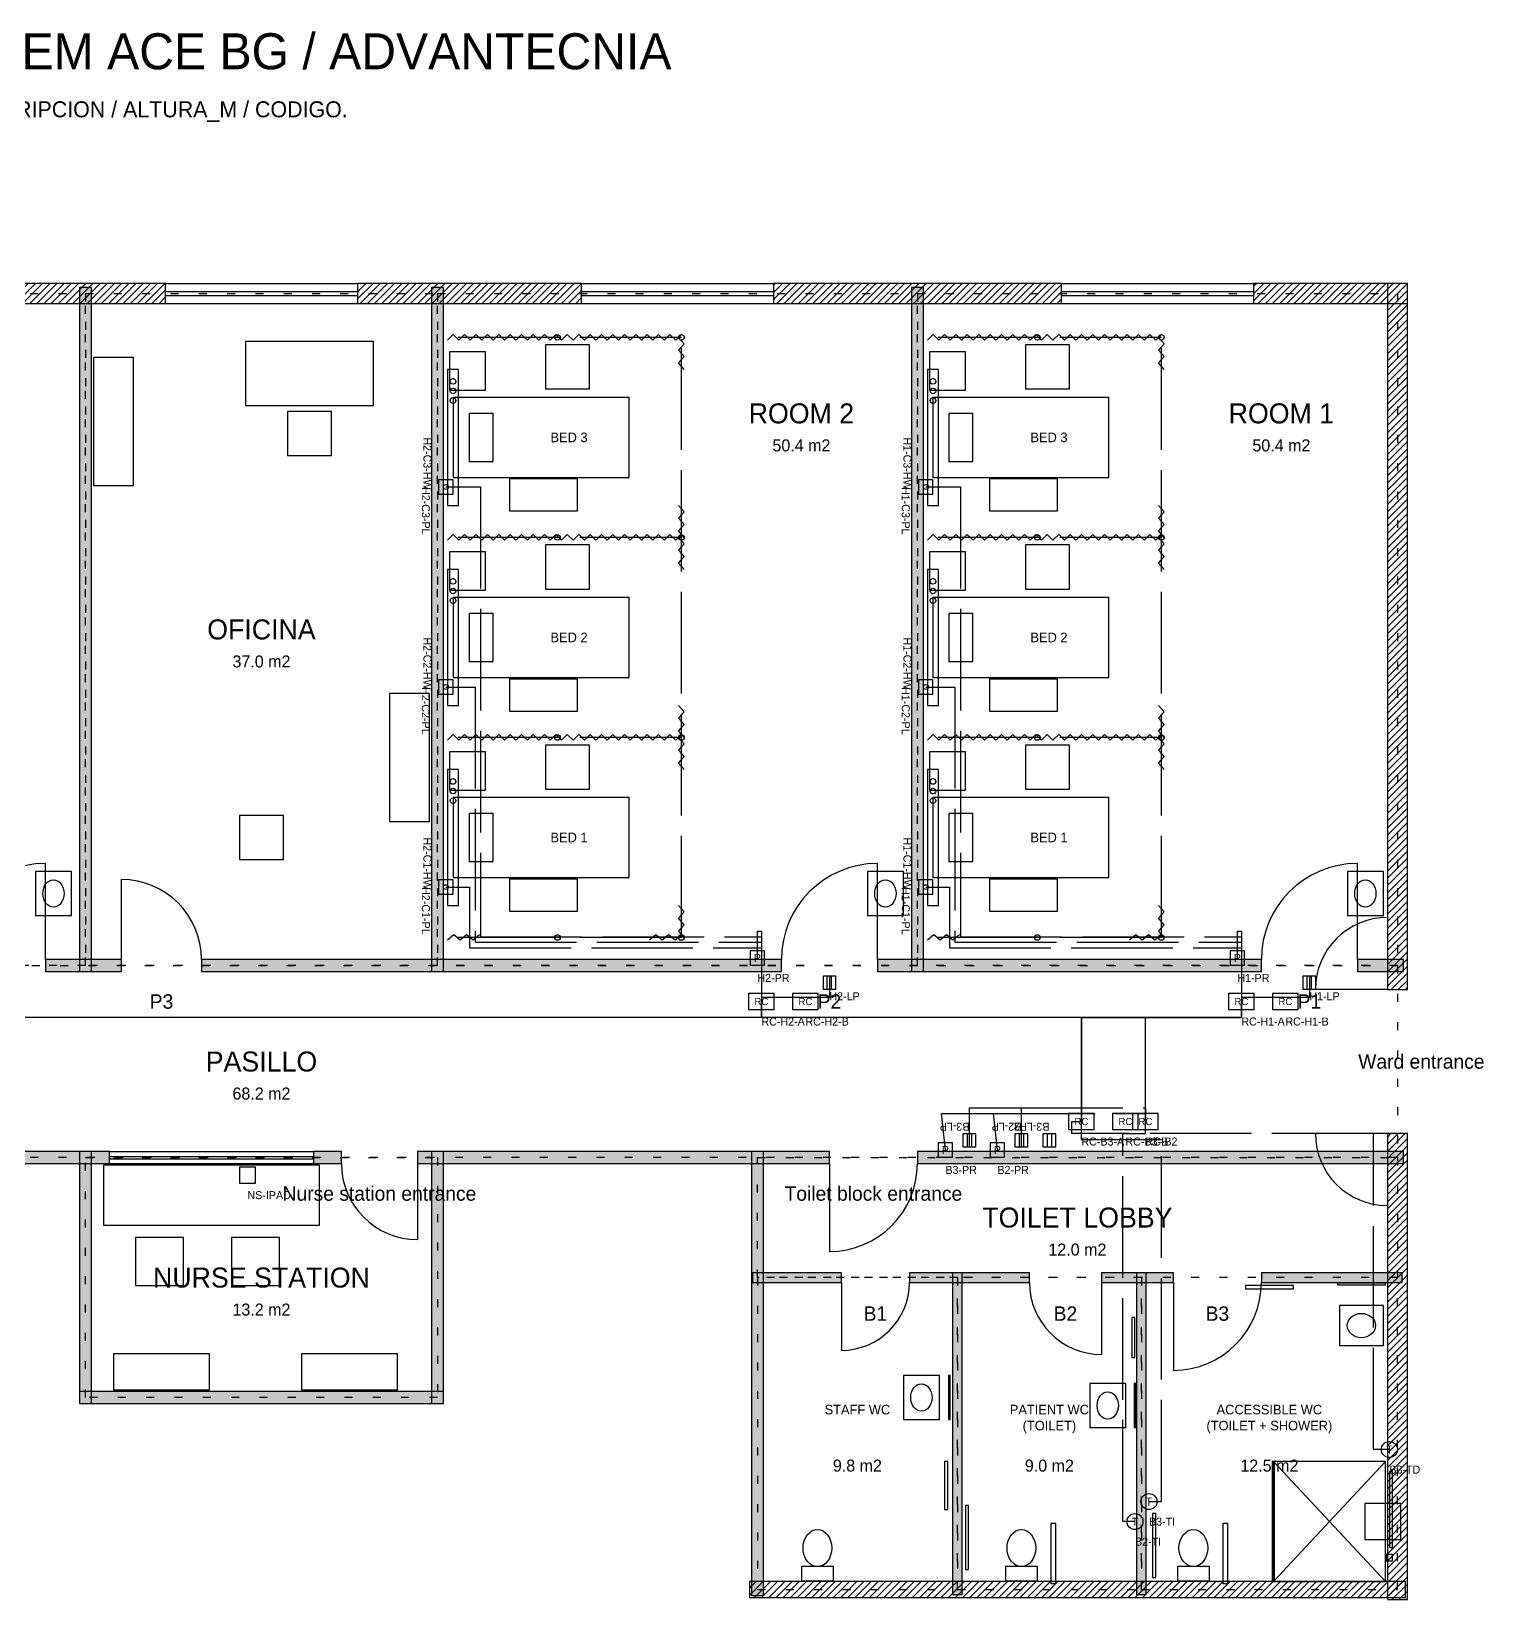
# Model space of a CAD drawing. Header units: metres. Extents: x -0.2 to 29.5, y -5.5 to 14.1.
# Drawn here: x 11.32 to 29.48, y -5.53 to 14.07 of the extents above; entities that cross this region are included whole.
import ezdxf
from ezdxf.enums import TextEntityAlignment as Align

# ---------------------------------------------------------------- set-up
doc = ezdxf.new("R2010")
doc.units = ezdxf.units.M
doc.linetypes.add('DASHED', pattern=[1.524, 1.27, -0.254])
doc.linetypes.add('DOT2', pattern=[0.254, 0, -0.254])
for name, color, linetype, true_color in [('A-CORTINAS', 6, 'Continuous', 0xb9a3d9), ('C-BUS-KNX-2x2x0.8', 3, 'Continuous', 0x1a9e4b), ('C-UTP-CAT6-TERMINALES', 3, 'DASHED', 0x1a9e4b), ('E-ADVANTECNIA-LLAMADA', 30, 'Continuous', 0xe46f12), ('E-ADVANTECNIA-PRESENCIA', 3, 'Continuous', 0x2e9f4f), ('E-ADVANTECNIA-ROOM-CONTROLLER', 250, 'Continuous', 0x3d4450)]:
    doc.layers.add(name, color=color, linetype=linetype, true_color=true_color)
for name, color, linetype in [('A-LOCALES', 7, 'Continuous'), ('A-MOBILIARIO', 9, 'Continuous'), ('A-MUROS', 8, 'Continuous'), ('A-MUROS-EXT', 250, 'Continuous'), ('A-PUERTAS', 7, 'Continuous'), ('A-SANITARIOS', 9, 'Continuous'), ('A-VENTANAS', 5, 'Continuous'), ('E-ADVANTECNIA-LUZ-PASILLO', 1, 'Continuous'), ('E-CABECERO-TECNICO', 8, 'Continuous'), ('E-RED-EQUIPOS', 7, 'Continuous'), ('T-TEXTOS', 7, 'Continuous')]:
    doc.layers.add(name, color=color, linetype=linetype)

# ---------------------------------------------------------------- blocks, each defined once
blk = doc.blocks.new('CABECERO_TECNICO')
blk.add_lwpolyline([(-0.85, 0), (0.85, 0), (0.85, 0.14), (-0.85, 0.14)], close=True)
for centre in [(-0.7, 0.07), (-0.58, 0.07), (-0.46, 0.07)]:
    blk.add_circle(centre, 0.035)
at = {"layer": 'T-TEXTOS', "flags": 1}
for tag, p in [('DESCRIPCION', (0, -0.45)), ('ALTURA_M', (0, -0.55)), ('CODIGO', (0, -0.65))]:
    blk.add_attdef(tag, p, '', height=0.06, dxfattribs=at)
at = {"layer": 'T-TEXTOS'}
blk.add_attdef('ID', (0, -0.3), '', height=0.1, dxfattribs=at)
blk = doc.blocks.new('ADV_LLAMADA_CAMA')
blk.add_lwpolyline([(-0.09, -0.09), (0.09, -0.09), (0.09, 0.09), (-0.09, 0.09)], close=True)
blk.add_circle((0, 0), 0.03)
at = {"layer": 'T-TEXTOS', "flags": 1}
for tag, p in [('DESCRIPCION', (0, -0.45)), ('ALTURA_M', (0, -0.55)), ('CODIGO', (0, -0.65))]:
    blk.add_attdef(tag, p, '', height=0.06, dxfattribs=at)
at = {"layer": 'T-TEXTOS'}
blk.add_attdef('ID', (0, -0.3), '', height=0.1, dxfattribs=at)
blk = doc.blocks.new('ADV_PRESENCIA')
blk.add_lwpolyline([(-0.09, -0.09), (0.09, -0.09), (0.09, 0.09), (-0.09, 0.09)], close=True)
blk.add_text('P', height=0.1).set_placement((0, 0), align=Align.MIDDLE_CENTER)
at = {"layer": 'T-TEXTOS', "flags": 1}
for tag, p in [('DESCRIPCION', (0, -0.45)), ('ALTURA_M', (0, -0.55)), ('CODIGO', (0, -0.65))]:
    blk.add_attdef(tag, p, '', height=0.06, dxfattribs=at)
at = {"layer": 'T-TEXTOS'}
blk.add_attdef('ID', (0, -0.3), '', height=0.1, dxfattribs=at)
blk = doc.blocks.new('ADV_LUZ_PASILLO')
for p, q in [((-0.027, -0.16), (-0.027, 0)), ((0.027, -0.16), (0.027, 0))]:
    blk.add_line(p, q)
blk.add_lwpolyline([(-0.08, -0.16), (0.08, -0.16), (0.08, 0), (-0.08, 0)], close=True)
at = {"layer": 'T-TEXTOS', "flags": 1}
for tag, p in [('DESCRIPCION', (0, -0.45)), ('ALTURA_M', (0, -0.55)), ('CODIGO', (0, -0.65))]:
    blk.add_attdef(tag, p, '', height=0.06, dxfattribs=at)
at = {"layer": 'T-TEXTOS'}
blk.add_attdef('ID', (0, -0.3), '', height=0.1, dxfattribs=at)
blk = doc.blocks.new('ADV_ROOM_CONTROLLER')
blk.add_lwpolyline([(-0.16, -0.1), (0.16, -0.1), (0.16, 0.1), (-0.16, 0.1)], close=True)
blk.add_text('RC', height=0.09).set_placement((0, 0), align=Align.MIDDLE_CENTER)
at = {"layer": 'T-TEXTOS', "flags": 1}
for tag, p in [('DESCRIPCION', (0, -0.45)), ('ALTURA_M', (0, -0.55)), ('CODIGO', (0, -0.65))]:
    blk.add_attdef(tag, p, '', height=0.06, dxfattribs=at)
at = {"layer": 'T-TEXTOS'}
blk.add_attdef('ID', (0, -0.3), '', height=0.1, dxfattribs=at)
blk = doc.blocks.new('ADV_TIRADOR')
blk.add_circle((0, 0), 0.1)
blk.add_text('T', height=0.1).set_placement((0, 0), align=Align.MIDDLE_CENTER)
at = {"layer": 'T-TEXTOS', "flags": 1}
for tag, p in [('DESCRIPCION', (0, -0.45)), ('ALTURA_M', (0, -0.55)), ('CODIGO', (0, -0.65))]:
    blk.add_attdef(tag, p, '', height=0.06, dxfattribs=at)
at = {"layer": 'T-TEXTOS'}
blk.add_attdef('ID', (0, -0.3), '', height=0.1, dxfattribs=at)
blk = doc.blocks.new('TELEFONO_IP')
blk.add_lwpolyline([(-0.1, -0.1), (0.1, -0.1), (0.1, 0.1), (-0.1, 0.1)], close=True)
at = {"layer": 'T-TEXTOS', "flags": 1}
for tag, p in [('DESCRIPCION', (0, -0.45)), ('ALTURA_M', (0, -0.55)), ('CODIGO', (0, -0.65))]:
    blk.add_attdef(tag, p, '', height=0.06, dxfattribs=at)
at = {"layer": 'T-TEXTOS'}
blk.add_attdef('ID', (0, -0.3), '', height=0.1, dxfattribs=at)

msp = doc.modelspace()

# ---------------------------------------------------------------- hatches: boundary and pattern name
at = {"layer": 'A-MUROS'}
for points in [[(11.925, 2.325), (12.075, 2.325), (12.075, 10.875), (11.925, 10.875)], [(16.325, 2.325), (16.475, 2.325), (16.475, 10.875), (16.325, 10.875)], [(22.325, 2.325), (22.475, 2.325), (22.475, 10.875), (22.325, 10.875)], [(11.5, 2.325), (12.45, 2.325), (12.45, 2.475), (11.5, 2.475)], [(13.45, 2.325), (20.7, 2.325), (20.7, 2.475), (13.45, 2.475)], [(21.9, 2.325), (26.7, 2.325), (26.7, 2.475), (21.9, 2.475)], [(27.9, 2.325), (28.475, 2.325), (28.475, 2.475), (27.9, 2.475)], [(-0.075, -0.075), (12.3, -0.075), (12.3, 0.075), (-0.075, 0.075)], [(11.925, -3.075), (12.075, -3.075), (12.075, 0.075), (11.925, 0.075)], [(14.85, -0.075), (15.2, -0.075), (15.2, 0.075), (14.85, 0.075)], [(16.15, -0.075), (21.3, -0.075), (21.3, 0.075), (16.15, 0.075)], [(16.325, -3.075), (16.475, -3.075), (16.475, 0.075), (16.325, 0.075)], [(20.325, -5.475), (20.475, -5.475), (20.475, 0.075), (20.325, 0.075)], [(22.4, -0.075), (28.475, -0.075), (28.475, 0.075), (22.4, 0.075)], [(20.34, -1.56), (21.45, -1.56), (21.45, -1.44), (20.34, -1.44)], [(22.3, -1.56), (23.8, -1.56), (23.8, -1.44), (22.3, -1.44)], [(22.84, -5.46), (22.96, -5.46), (22.96, -1.44), (22.84, -1.44)], [(24.7, -1.56), (25.6, -1.56), (25.6, -1.44), (24.7, -1.44)], [(25.14, -5.46), (25.26, -5.46), (25.26, -1.44), (25.14, -1.44)], [(26.7, -1.56), (28.46, -1.56), (28.46, -1.44), (26.7, -1.44)], [(11.925, -3.075), (16.475, -3.075), (16.475, -2.925), (11.925, -2.925)]]:
    msp.add_hatch(color=8, dxfattribs=at).paths.add_polyline_path(points)
at = {"layer": 'A-MUROS-EXT'}
h = msp.add_hatch(dxfattribs=at)
h.set_pattern_fill('ANSI31', scale=0.02)
h.paths.add_polyline_path([(10.2, 10.675), (13, 10.675), (13, 10.925), (10.2, 10.925)])
h = msp.add_hatch(dxfattribs=at)
h.set_pattern_fill('ANSI31', scale=0.02)
h.paths.add_polyline_path([(15.4, 10.675), (18.2, 10.675), (18.2, 10.925), (15.4, 10.925)])
h = msp.add_hatch(dxfattribs=at)
h.set_pattern_fill('ANSI31', scale=0.02)
h.paths.add_polyline_path([(20.6, 10.675), (24.2, 10.675), (24.2, 10.925), (20.6, 10.925)])
h = msp.add_hatch(dxfattribs=at)
h.set_pattern_fill('ANSI31', scale=0.02)
h.paths.add_polyline_path([(26.6, 10.675), (28.525, 10.675), (28.525, 10.925), (26.6, 10.925)])
h = msp.add_hatch(dxfattribs=at)
h.set_pattern_fill('ANSI31', scale=0.02)
h.paths.add_polyline_path([(28.275, 2.1), (28.525, 2.1), (28.525, 10.925), (28.275, 10.925)])
h = msp.add_hatch(dxfattribs=at)
h.set_pattern_fill('ANSI31', scale=0.02)
h.paths.add_polyline_path([(28.275, -5.525), (28.525, -5.525), (28.525, 0.3), (28.275, 0.3)])
h = msp.add_hatch(dxfattribs=at)
h.set_pattern_fill('ANSI31', scale=0.02)
h.paths.add_polyline_path([(20.3, -5.5), (28.5, -5.5), (28.5, -5.3), (20.3, -5.3)])

# ---------------------------------------------------------------- linework, layer by layer
at = {"layer": 'A-CORTINAS', "linetype": 'DASHED'}
for p, q in [((19.45, 10.25), (16.525, 10.25)), ((19.45, 2.75), (19.45, 10.25)), ((25.45, 10.25), (22.525, 10.25)), ((25.45, 2.75), (25.45, 10.25)), ((19.45, 7.75), (16.525, 7.75)), ((25.45, 7.75), (22.525, 7.75)), ((19.45, 5.25), (16.525, 5.25)), ((25.45, 5.25), (22.525, 5.25)), ((19.45, 2.75), (16.525, 2.75)), ((25.45, 2.75), (22.525, 2.75))]:
    msp.add_line(p, q, dxfattribs=at)
at = {"layer": 'A-CORTINAS'}
for points in [[(19.45, 10.285), (19.379, 10.215), (19.307, 10.285), (19.236, 10.215), (19.165, 10.285), (19.093, 10.215), (19.022, 10.285), (18.951, 10.215), (18.879, 10.285), (18.808, 10.215), (18.737, 10.285), (18.665, 10.215), (18.594, 10.285), (18.523, 10.215), (18.451, 10.285), (18.38, 10.215), (18.309, 10.285), (18.237, 10.215), (18.166, 10.285), (18.095, 10.215), (18.023, 10.285), (17.952, 10.215), (17.88, 10.285), (17.809, 10.215), (17.738, 10.285), (17.666, 10.215), (17.595, 10.285), (17.524, 10.215), (17.452, 10.285), (17.381, 10.215), (17.31, 10.285), (17.238, 10.215), (17.167, 10.285), (17.096, 10.215), (17.024, 10.285), (16.953, 10.215), (16.882, 10.285), (16.81, 10.215), (16.739, 10.285), (16.668, 10.215), (16.596, 10.285), (16.525, 10.215)], [(19.485, 9.85), (19.415, 9.93), (19.485, 10.01), (19.415, 10.09), (19.485, 10.17), (19.415, 10.25)], [(25.45, 10.285), (25.379, 10.215), (25.307, 10.285), (25.236, 10.215), (25.165, 10.285), (25.093, 10.215), (25.022, 10.285), (24.951, 10.215), (24.879, 10.285), (24.808, 10.215), (24.737, 10.285), (24.665, 10.215), (24.594, 10.285), (24.523, 10.215), (24.451, 10.285), (24.38, 10.215), (24.309, 10.285), (24.237, 10.215), (24.166, 10.285), (24.095, 10.215), (24.023, 10.285), (23.952, 10.215), (23.88, 10.285), (23.809, 10.215), (23.738, 10.285), (23.666, 10.215), (23.595, 10.285), (23.524, 10.215), (23.452, 10.285), (23.381, 10.215), (23.31, 10.285), (23.238, 10.215), (23.167, 10.285), (23.096, 10.215), (23.024, 10.285), (22.953, 10.215), (22.882, 10.285), (22.81, 10.215), (22.739, 10.285), (22.668, 10.215), (22.596, 10.285), (22.525, 10.215)], [(25.485, 9.85), (25.415, 9.93), (25.485, 10.01), (25.415, 10.09), (25.485, 10.17), (25.415, 10.25)], [(19.485, 7.75), (19.415, 7.83), (19.485, 7.91), (19.415, 7.99), (19.485, 8.07), (19.415, 8.15)], [(25.485, 7.75), (25.415, 7.83), (25.485, 7.91), (25.415, 7.99), (25.485, 8.07), (25.415, 8.15)], [(19.45, 7.785), (19.379, 7.715), (19.307, 7.785), (19.236, 7.715), (19.165, 7.785), (19.093, 7.715), (19.022, 7.785), (18.951, 7.715), (18.879, 7.785), (18.808, 7.715), (18.737, 7.785), (18.665, 7.715), (18.594, 7.785), (18.523, 7.715), (18.451, 7.785), (18.38, 7.715), (18.309, 7.785), (18.237, 7.715), (18.166, 7.785), (18.095, 7.715), (18.023, 7.785), (17.952, 7.715), (17.88, 7.785), (17.809, 7.715), (17.738, 7.785), (17.666, 7.715), (17.595, 7.785), (17.524, 7.715), (17.452, 7.785), (17.381, 7.715), (17.31, 7.785), (17.238, 7.715), (17.167, 7.785), (17.096, 7.715), (17.024, 7.785), (16.953, 7.715), (16.882, 7.785), (16.81, 7.715), (16.739, 7.785), (16.668, 7.715), (16.596, 7.785), (16.525, 7.715)], [(19.485, 7.35), (19.415, 7.43), (19.485, 7.51), (19.415, 7.59), (19.485, 7.67), (19.415, 7.75)], [(25.45, 7.785), (25.379, 7.715), (25.307, 7.785), (25.236, 7.715), (25.165, 7.785), (25.093, 7.715), (25.022, 7.785), (24.951, 7.715), (24.879, 7.785), (24.808, 7.715), (24.737, 7.785), (24.665, 7.715), (24.594, 7.785), (24.523, 7.715), (24.451, 7.785), (24.38, 7.715), (24.309, 7.785), (24.237, 7.715), (24.166, 7.785), (24.095, 7.715), (24.023, 7.785), (23.952, 7.715), (23.88, 7.785), (23.809, 7.715), (23.738, 7.785), (23.666, 7.715), (23.595, 7.785), (23.524, 7.715), (23.452, 7.785), (23.381, 7.715), (23.31, 7.785), (23.238, 7.715), (23.167, 7.785), (23.096, 7.715), (23.024, 7.785), (22.953, 7.715), (22.882, 7.785), (22.81, 7.715), (22.739, 7.785), (22.668, 7.715), (22.596, 7.785), (22.525, 7.715)], [(25.485, 7.35), (25.415, 7.43), (25.485, 7.51), (25.415, 7.59), (25.485, 7.67), (25.415, 7.75)], [(19.485, 5.25), (19.415, 5.33), (19.485, 5.41), (19.415, 5.49), (19.485, 5.57), (19.415, 5.65)], [(25.485, 5.25), (25.415, 5.33), (25.485, 5.41), (25.415, 5.49), (25.485, 5.57), (25.415, 5.65)], [(19.45, 5.285), (19.379, 5.215), (19.307, 5.285), (19.236, 5.215), (19.165, 5.285), (19.093, 5.215), (19.022, 5.285), (18.951, 5.215), (18.879, 5.285), (18.808, 5.215), (18.737, 5.285), (18.665, 5.215), (18.594, 5.285), (18.523, 5.215), (18.451, 5.285), (18.38, 5.215), (18.309, 5.285), (18.237, 5.215), (18.166, 5.285), (18.095, 5.215), (18.023, 5.285), (17.952, 5.215), (17.88, 5.285), (17.809, 5.215), (17.738, 5.285), (17.666, 5.215), (17.595, 5.285), (17.524, 5.215), (17.452, 5.285), (17.381, 5.215), (17.31, 5.285), (17.238, 5.215), (17.167, 5.285), (17.096, 5.215), (17.024, 5.285), (16.953, 5.215), (16.882, 5.285), (16.81, 5.215), (16.739, 5.285), (16.668, 5.215), (16.596, 5.285), (16.525, 5.215)], [(19.485, 4.85), (19.415, 4.93), (19.485, 5.01), (19.415, 5.09), (19.485, 5.17), (19.415, 5.25)], [(25.45, 5.285), (25.379, 5.215), (25.307, 5.285), (25.236, 5.215), (25.165, 5.285), (25.093, 5.215), (25.022, 5.285), (24.951, 5.215), (24.879, 5.285), (24.808, 5.215), (24.737, 5.285), (24.665, 5.215), (24.594, 5.285), (24.523, 5.215), (24.451, 5.285), (24.38, 5.215), (24.309, 5.285), (24.237, 5.215), (24.166, 5.285), (24.095, 5.215), (24.023, 5.285), (23.952, 5.215), (23.88, 5.285), (23.809, 5.215), (23.738, 5.285), (23.666, 5.215), (23.595, 5.285), (23.524, 5.215), (23.452, 5.285), (23.381, 5.215), (23.31, 5.285), (23.238, 5.215), (23.167, 5.285), (23.096, 5.215), (23.024, 5.285), (22.953, 5.215), (22.882, 5.285), (22.81, 5.215), (22.739, 5.285), (22.668, 5.215), (22.596, 5.285), (22.525, 5.215)], [(25.485, 4.85), (25.415, 4.93), (25.485, 5.01), (25.415, 5.09), (25.485, 5.17), (25.415, 5.25)], [(19.485, 2.75), (19.415, 2.83), (19.485, 2.91), (19.415, 2.99), (19.485, 3.07), (19.415, 3.15)], [(25.485, 2.75), (25.415, 2.83), (25.485, 2.91), (25.415, 2.99), (25.485, 3.07), (25.415, 3.15)], [(16.925, 2.785), (16.845, 2.715), (16.765, 2.785), (16.685, 2.715), (16.605, 2.785), (16.525, 2.715)], [(19.45, 2.785), (19.37, 2.715), (19.29, 2.785), (19.21, 2.715), (19.13, 2.785), (19.05, 2.715)], [(22.925, 2.785), (22.845, 2.715), (22.765, 2.785), (22.685, 2.715), (22.605, 2.785), (22.525, 2.715)], [(25.45, 2.785), (25.37, 2.715), (25.29, 2.785), (25.21, 2.715), (25.13, 2.785), (25.05, 2.715)]]:
    msp.add_lwpolyline(points, dxfattribs=at)
for centre in [(17.9, 10.25), (19.45, 10.25), (23.9, 10.25), (25.45, 10.25), (17.9, 7.75), (19.45, 7.75), (23.9, 7.75), (25.45, 7.75), (17.9, 5.25), (19.45, 5.25), (23.9, 5.25), (25.45, 5.25), (17.9, 2.75), (19.45, 2.75), (23.9, 2.75), (25.45, 2.75)]:
    msp.add_circle(centre, 0.035, dxfattribs=at)
at = {"layer": 'A-LOCALES', "linetype": 'DOT2'}
for points in [[(12, 2.4), (6, 2.4), (6, 10.8), (12, 10.8)], [(16.4, 2.4), (12, 2.4), (12, 10.8), (16.4, 10.8)], [(22.4, 2.4), (16.4, 2.4), (16.4, 10.8), (22.4, 10.8)], [(28.4, 2.4), (22.4, 2.4), (22.4, 10.8), (28.4, 10.8)], [(28.4, 0), (0, 0), (0, 2.4), (28.4, 2.4)], [(16.4, -3), (12, -3), (12, 0), (16.4, 0)], [(28.4, -1.5), (20.4, -1.5), (20.4, 0), (28.4, 0)], [(20.4, -5.4), (22.9, -5.4), (22.9, -1.5), (20.4, -1.5)], [(22.9, -5.4), (25.2, -5.4), (25.2, -1.5), (22.9, -1.5)], [(25.2, -5.4), (28.4, -5.4), (28.4, -1.5), (25.2, -1.5)]]:
    msp.add_lwpolyline(points, close=True, dxfattribs=at)
at = {"layer": 'A-MOBILIARIO'}
for points in [[(14, 9.4), (15.6, 9.4), (15.6, 10.2), (14, 10.2)], [(12.1, 8.4), (12.6, 8.4), (12.6, 10), (12.1, 10)], [(16.55, 9.59), (17, 9.59), (17, 10.07), (16.55, 10.07)], [(17.75, 9.605), (18.3, 9.605), (18.3, 10.155), (17.75, 10.155)], [(22.55, 9.59), (23, 9.59), (23, 10.07), (22.55, 10.07)], [(23.75, 9.605), (24.3, 9.605), (24.3, 10.155), (23.75, 10.155)], [(16.595, 8.5), (18.795, 8.5), (18.795, 9.5), (16.595, 9.5)], [(22.595, 8.5), (24.795, 8.5), (24.795, 9.5), (22.595, 9.5)], [(14.525, 8.775), (15.075, 8.775), (15.075, 9.325), (14.525, 9.325)], [(16.795, 8.7), (17.095, 8.7), (17.095, 9.3), (16.795, 9.3)], [(22.795, 8.7), (23.095, 8.7), (23.095, 9.3), (22.795, 9.3)], [(17.3, 8.08), (18.15, 8.08), (18.15, 8.48), (17.3, 8.48)], [(23.3, 8.08), (24.15, 8.08), (24.15, 8.48), (23.3, 8.48)], [(17.75, 7.105), (18.3, 7.105), (18.3, 7.655), (17.75, 7.655)], [(23.75, 7.105), (24.3, 7.105), (24.3, 7.655), (23.75, 7.655)], [(16.55, 7.09), (17, 7.09), (17, 7.57), (16.55, 7.57)], [(22.55, 7.09), (23, 7.09), (23, 7.57), (22.55, 7.57)], [(16.595, 6), (18.795, 6), (18.795, 7), (16.595, 7)], [(22.595, 6), (24.795, 6), (24.795, 7), (22.595, 7)], [(16.795, 6.2), (17.095, 6.2), (17.095, 6.8), (16.795, 6.8)], [(22.795, 6.2), (23.095, 6.2), (23.095, 6.8), (22.795, 6.8)], [(17.3, 5.58), (18.15, 5.58), (18.15, 5.98), (17.3, 5.98)], [(23.3, 5.58), (24.15, 5.58), (24.15, 5.98), (23.3, 5.98)], [(15.8, 4.2), (16.3, 4.2), (16.3, 5.8), (15.8, 5.8)], [(17.75, 4.605), (18.3, 4.605), (18.3, 5.155), (17.75, 5.155)], [(23.75, 4.605), (24.3, 4.605), (24.3, 5.155), (23.75, 5.155)], [(16.55, 4.59), (17, 4.59), (17, 5.07), (16.55, 5.07)], [(22.55, 4.59), (23, 4.59), (23, 5.07), (22.55, 5.07)], [(16.595, 3.5), (18.795, 3.5), (18.795, 4.5), (16.595, 4.5)], [(22.595, 3.5), (24.795, 3.5), (24.795, 4.5), (22.595, 4.5)], [(13.925, 3.725), (14.475, 3.725), (14.475, 4.275), (13.925, 4.275)], [(16.795, 3.7), (17.095, 3.7), (17.095, 4.3), (16.795, 4.3)], [(22.795, 3.7), (23.095, 3.7), (23.095, 4.3), (22.795, 4.3)], [(17.3, 3.08), (18.15, 3.08), (18.15, 3.48), (17.3, 3.48)], [(23.3, 3.08), (24.15, 3.08), (24.15, 3.48), (23.3, 3.48)], [(12.225, -0.845), (14.925, -0.845), (14.925, -0.095), (12.225, -0.095)], [(12.625, -1.6), (13.225, -1.6), (13.225, -1), (12.625, -1)], [(13.825, -1.6), (14.425, -1.6), (14.425, -1), (13.825, -1)], [(12.35, -2.905), (13.55, -2.905), (13.55, -2.455), (12.35, -2.455)], [(14.7, -2.905), (15.9, -2.905), (15.9, -2.455), (14.7, -2.455)]]:
    msp.add_lwpolyline(points, close=True, dxfattribs=at)
at = {"layer": 'A-MUROS'}
for points in [[(11.925, 2.325), (12.075, 2.325), (12.075, 10.875), (11.925, 10.875)], [(16.325, 2.325), (16.475, 2.325), (16.475, 10.875), (16.325, 10.875)], [(22.325, 2.325), (22.475, 2.325), (22.475, 10.875), (22.325, 10.875)], [(11.5, 2.325), (12.45, 2.325), (12.45, 2.475), (11.5, 2.475)], [(13.45, 2.325), (20.7, 2.325), (20.7, 2.475), (13.45, 2.475)], [(21.9, 2.325), (26.7, 2.325), (26.7, 2.475), (21.9, 2.475)], [(27.9, 2.325), (28.475, 2.325), (28.475, 2.475), (27.9, 2.475)], [(-0.075, -0.075), (12.3, -0.075), (12.3, 0.075), (-0.075, 0.075)], [(11.925, -3.075), (12.075, -3.075), (12.075, 0.075), (11.925, 0.075)], [(14.85, -0.075), (15.2, -0.075), (15.2, 0.075), (14.85, 0.075)], [(16.15, -0.075), (21.3, -0.075), (21.3, 0.075), (16.15, 0.075)], [(16.325, -3.075), (16.475, -3.075), (16.475, 0.075), (16.325, 0.075)], [(20.325, -5.475), (20.475, -5.475), (20.475, 0.075), (20.325, 0.075)], [(22.4, -0.075), (28.475, -0.075), (28.475, 0.075), (22.4, 0.075)], [(20.34, -1.56), (21.45, -1.56), (21.45, -1.44), (20.34, -1.44)], [(22.3, -1.56), (23.8, -1.56), (23.8, -1.44), (22.3, -1.44)], [(22.84, -5.46), (22.96, -5.46), (22.96, -1.44), (22.84, -1.44)], [(24.7, -1.56), (25.6, -1.56), (25.6, -1.44), (24.7, -1.44)], [(25.14, -5.46), (25.26, -5.46), (25.26, -1.44), (25.14, -1.44)], [(26.7, -1.56), (28.46, -1.56), (28.46, -1.44), (26.7, -1.44)], [(11.925, -3.075), (16.475, -3.075), (16.475, -2.925), (11.925, -2.925)]]:
    msp.add_lwpolyline(points, close=True, dxfattribs=at)
at = {"layer": 'A-MUROS-EXT'}
for points in [[(10.2, 10.675), (13, 10.675), (13, 10.925), (10.2, 10.925)], [(15.4, 10.675), (18.2, 10.675), (18.2, 10.925), (15.4, 10.925)], [(20.6, 10.675), (24.2, 10.675), (24.2, 10.925), (20.6, 10.925)], [(26.6, 10.675), (28.525, 10.675), (28.525, 10.925), (26.6, 10.925)], [(28.275, 2.1), (28.525, 2.1), (28.525, 10.925), (28.275, 10.925)], [(28.275, -5.525), (28.525, -5.525), (28.525, 0.3), (28.275, 0.3)], [(20.3, -5.5), (28.5, -5.5), (28.5, -5.3), (20.3, -5.3)]]:
    msp.add_lwpolyline(points, close=True, dxfattribs=at)
at = {"layer": 'A-PUERTAS'}
for p, q in [((11.5, 2.475), (11.5, 3.675)), ((21.9, 2.475), (21.9, 3.675)), ((27.9, 2.475), (27.9, 3.675)), ((12.45, 2.475), (12.45, 3.475)), ((28.275, 2.1), (27.375, 2.1)), ((28.275, 0.3), (27.375, 0.3)), ((16.15, -0.075), (16.15, -1.025)), ((21.3, -0.075), (21.3, -1.175)), ((21.45, -1.56), (21.45, -2.41)), ((24.7, -1.56), (24.7, -2.46)), ((25.6, -1.56), (25.6, -2.66))]:
    msp.add_line(p, q, dxfattribs=at)
for centre, radius, start, end in [((11.5, 2.475), 1.2, 90, 180), ((21.9, 2.475), 1.2, 90, 180), ((27.9, 2.475), 1.2, 90, 180), ((12.45, 2.475), 1, 0, 90), ((28.275, 2.1), 0.9, 90, 180), ((28.275, 0.3), 0.9, 180, 270), ((16.15, -0.075), 0.95, 180, 270), ((21.3, -0.075), 1.1, 270, 360), ((21.45, -1.56), 0.85, 270, 360), ((24.7, -1.56), 0.9, 180, 270), ((25.6, -1.56), 1.1, 270, 360)]:
    msp.add_arc(centre, radius, start, end, dxfattribs=at)
at = {"layer": 'A-SANITARIOS'}
for p, q in [((26.85, -5.3), (28.25, -3.8)), ((28.25, -5.3), (26.85, -3.8))]:
    msp.add_line(p, q, dxfattribs=at)
for points in [[(11.375, 3.025), (11.825, 3.025), (11.825, 3.575), (11.375, 3.575)], [(21.775, 3.025), (22.225, 3.025), (22.225, 3.575), (21.775, 3.575)], [(27.775, 3.025), (28.225, 3.025), (28.225, 3.575), (27.775, 3.575)], [(26.5, -1.64), (27.1, -1.64), (27.1, -1.6), (26.5, -1.6)], [(27.65, -1.59), (28.25, -1.59), (28.25, -1.57), (27.65, -1.57)], [(27.675, -2.35), (28.225, -2.35), (28.225, -1.85), (27.675, -1.85)], [(25.08, -2.5), (25.12, -2.5), (25.12, -2), (25.08, -2)], [(22.225, -3.275), (22.675, -3.275), (22.675, -2.725), (22.225, -2.725)], [(22.79, -3.275), (22.81, -3.275), (22.81, -2.725), (22.79, -2.725)], [(24.555, -3.375), (25.005, -3.375), (25.005, -2.825), (24.555, -2.825)], [(25.11, -3.375), (25.13, -3.375), (25.13, -2.825), (25.11, -2.825)], [(22.74, -4.4), (22.78, -4.4), (22.78, -3.8), (22.74, -3.8)], [(26.835, -5.3), (26.865, -5.3), (26.865, -3.8), (26.835, -3.8)], [(26.85, -5.3), (28.25, -5.3), (28.25, -3.8), (26.85, -3.8)], [(28.3, -4.875), (28.34, -4.875), (28.34, -3.925), (28.3, -3.925)], [(23, -5.15), (23.04, -5.15), (23.04, -4.35), (23, -4.35)], [(25.34, -5.25), (25.38, -5.25), (25.38, -4.45), (25.34, -4.45)], [(27.995, -4.775), (28.445, -4.775), (28.445, -4.325), (27.995, -4.325)], [(24.07, -5.325), (24.13, -5.325), (24.13, -4.575), (24.07, -4.575)], [(26.22, -5.325), (26.28, -5.325), (26.28, -4.575), (26.22, -4.575)], [(28.26, -5.04), (28.34, -5.04), (28.34, -4.96), (28.26, -4.96)], [(20.95, -5.29), (21.35, -5.29), (21.35, -5.11), (20.95, -5.11)], [(23.5, -5.29), (23.9, -5.29), (23.9, -5.11), (23.5, -5.11)], [(25.65, -5.29), (26.05, -5.29), (26.05, -5.11), (25.65, -5.11)]]:
    msp.add_lwpolyline(points, close=True, dxfattribs=at)
for centre, major_axis, ratio in [((11.6, 3.3), (0, 0.171), 0.777273), ((22, 3.3), (0, 0.171), 0.777273), ((28, 3.3), (0, 0.171), 0.777273), ((27.95, -2.1), (0.176, 0), 0.863636), ((22.45, -3), (0, 0.171), 0.777273), ((24.78, -3.1), (0, 0.171), 0.777273), ((21.15, -4.88), (0, 0.231), 0.778547), ((23.7, -4.88), (0, 0.231), 0.778547), ((25.85, -4.88), (0, 0.231), 0.778547)]:
    msp.add_ellipse(centre, major_axis=major_axis, ratio=ratio, dxfattribs=at)
at = {"layer": 'A-VENTANAS'}
for p, q in [((13, 10.925), (15.4, 10.925)), ((13, 10.825), (15.4, 10.825)), ((18.2, 10.925), (20.6, 10.925)), ((18.2, 10.825), (20.6, 10.825)), ((24.2, 10.925), (26.6, 10.925)), ((24.2, 10.825), (26.6, 10.825)), ((13, 10.775), (15.4, 10.775)), ((13, 10.675), (15.4, 10.675)), ((18.2, 10.775), (20.6, 10.775)), ((18.2, 10.675), (20.6, 10.675)), ((24.2, 10.775), (26.6, 10.775)), ((24.2, 10.675), (26.6, 10.675)), ((12.3, 0.075), (14.85, 0.075)), ((12.3, 0.015), (14.85, 0.015)), ((12.3, -0.015), (14.85, -0.015)), ((12.3, -0.075), (14.85, -0.075))]:
    msp.add_line(p, q, dxfattribs=at)
at = {"layer": 'C-BUS-KNX-2x2x0.8'}
for points in [[(20.45, 1.95, 2.6), (20.45, 1.75, 2.6), (10.05, 1.75, 2.6), (10.05, 1.95, 2.6)], [(26.45, 1.95, 2.6), (26.45, 1.75, 2.6), (20.45, 1.75, 2.6), (20.45, 1.95, 2.6)], [(24.45, 0.45, 2.6), (24.45, 1.75, 2.6), (26.45, 1.75, 2.6), (26.45, 1.95, 2.6)], [(25.25, 0.45, 2.6), (25.25, 1.75, 2.6), (24.45, 1.75, 2.6), (24.45, 0.45, 2.6)]]:
    msp.add_polyline3d(points, dxfattribs=at)
at = {"layer": 'C-UTP-CAT6-TERMINALES'}
for points in [[(16.505, 8.38, 1.15), (16.505, 8.38, 2.6), (16.94, 8.38, 2.6), (16.94, 2.76, 2.6), (20.45, 2.76, 2.6), (20.45, 1.95, 2.6), (20.45, 1.95, 2.6)], [(22.505, 8.38, 1.15), (22.505, 8.38, 2.6), (22.94, 8.38, 2.6), (22.94, 2.76, 2.6), (26.45, 2.76, 2.6), (26.45, 1.95, 2.6), (26.45, 1.95, 2.6)], [(16.505, 5.88, 1.15), (16.505, 5.88, 2.6), (16.87, 5.88, 2.6), (16.87, 2.69, 2.6), (20.45, 2.69, 2.6), (20.45, 1.95, 2.6), (20.45, 1.95, 2.6)], [(22.505, 5.88, 1.15), (22.505, 5.88, 2.6), (22.87, 5.88, 2.6), (22.87, 2.69, 2.6), (26.45, 2.69, 2.6), (26.45, 1.95, 2.6), (26.45, 1.95, 2.6)], [(16.505, 3.38, 1.15), (16.505, 3.38, 2.6), (16.8, 3.38, 2.6), (16.8, 2.62, 2.6), (20.45, 2.62, 2.6), (20.45, 1.95, 2.6), (20.45, 1.95, 2.6)], [(22.505, 3.38, 1.15), (22.505, 3.38, 2.6), (22.8, 3.38, 2.6), (22.8, 2.62, 2.6), (26.45, 2.62, 2.6), (26.45, 1.95, 2.6), (26.45, 1.95, 2.6)], [(20.4, 2.495, 1.35), (20.4, 2.495, 2.6), (20.4, 2.83, 2.6), (20.45, 2.83, 2.6), (20.45, 1.95, 2.6), (20.45, 1.95, 2.6)], [(26.4, 2.495, 1.35), (26.4, 2.495, 2.6), (26.4, 2.83, 2.6), (26.45, 2.83, 2.6), (26.45, 1.95, 2.6), (26.45, 1.95, 2.6)], [(21.3, 2.265, 2.42), (21.3, 2.265, 2.6), (21.3, 2, 2.6), (20.45, 2, 2.6), (20.45, 1.95, 2.6), (20.45, 1.95, 2.6)], [(27.3, 2.265, 2.42), (27.3, 2.265, 2.6), (27.3, 2, 2.6), (26.45, 2, 2.6), (26.45, 1.95, 2.6), (26.45, 1.95, 2.6)], [(23.05, 0.135, 2.42), (23.05, 0.135, 2.6), (23.05, 0.62, 2.6), (24.45, 0.62, 2.6), (24.45, 0.45, 2.6), (24.45, 0.45, 2.6)], [(23.7, 0.135, 2.42), (23.7, 0.135, 2.6), (23.7, 0.62, 2.6), (25.25, 0.62, 2.6), (25.25, 0.45, 2.6), (25.25, 0.45, 2.6)], [(22.75, 0.095, 1.35), (22.75, 0.095, 2.6), (22.7, 0.55, 2.6), (24.45, 0.55, 2.6), (24.45, 0.45, 2.6), (24.45, 0.45, 2.6)], [(23.4, 0.095, 1.35), (23.4, 0.095, 2.6), (23.35, 0.55, 2.6), (25.25, 0.55, 2.6), (25.25, 0.45, 2.6), (25.25, 0.45, 2.6)], [(28.3, -3.65, 1.85), (28.3, -3.65, 2.6), (28.1, -3.65, 2.6), (28.1, 0.3, 2.6), (24.33, 0.3, 2.6), (24.33, 0.45, 2.6), (24.45, 0.45, 2.6), (24.45, 0.45, 2.6)], [(25.295, -4.3, 1.85), (25.295, -4.3, 2.6), (25.45, -4.3, 2.6), (25.45, 0.22, 2.6), (24.45, 0.22, 2.6), (24.45, 0.45, 2.6), (24.45, 0.45, 2.6)], [(25.12, -4.55, 1.85), (25.12, -4.55, 2.6), (24.97, -4.55, 2.6), (24.97, 0.3, 2.6), (25.25, 0.3, 2.6), (25.25, 0.45, 2.6), (25.25, 0.45, 2.6)]]:
    msp.add_polyline3d(points, dxfattribs=at)

# ---------------------------------------------------------------- block references
at = {"layer": 'E-ADVANTECNIA-LLAMADA', "rotation": 270}
for p, values in [((16.505, 8.38), {'ID': 'H2-C3-PL'}), ((22.505, 8.38), {'ID': 'H1-C3-PL'}), ((16.505, 5.88), {'ID': 'H2-C2-PL'}), ((22.505, 5.88), {'ID': 'H1-C2-PL'}), ((16.505, 3.38), {'ID': 'H2-C1-PL'}), ((22.505, 3.38), {'ID': 'H1-C1-PL'})]:
    msp.add_blockref('ADV_LLAMADA_CAMA', p, dxfattribs=at).add_auto_attribs(values)
at = {"layer": 'E-ADVANTECNIA-LLAMADA'}
for p, values in [((28.3, -3.65), {'ID': 'B3-TD'}), ((25.295, -4.3), {'ID': 'B3-TI'}), ((25.12, -4.55), {'ID': 'B2-TI'})]:
    msp.add_blockref('ADV_TIRADOR', p, dxfattribs=at).add_auto_attribs(values)
at = {"layer": 'E-ADVANTECNIA-LUZ-PASILLO'}
for p, values in [((21.3, 2.265), {'ID': 'H2-LP'}), ((27.3, 2.265), {'ID': 'H1-LP'})]:
    msp.add_blockref('ADV_LUZ_PASILLO', p, dxfattribs=at).add_auto_attribs(values)
at = {"layer": 'E-ADVANTECNIA-LUZ-PASILLO', "rotation": 180}
for p, values in [((23.05, 0.135), {'ID': 'B3-LP'}), ((23.7, 0.135), {'ID': 'B2-LP'}), ((24.05, 0.135), {'ID': 'B3-LP2'})]:
    msp.add_blockref('ADV_LUZ_PASILLO', p, dxfattribs=at).add_auto_attribs(values)
at = {"layer": 'E-ADVANTECNIA-PRESENCIA'}
for p, values in [((20.4, 2.495), {'ID': 'H2-PR'}), ((26.4, 2.495), {'ID': 'H1-PR'}), ((22.75, 0.095), {'ID': 'B3-PR'}), ((23.4, 0.095), {'ID': 'B2-PR'})]:
    msp.add_blockref('ADV_PRESENCIA', p, dxfattribs=at).add_auto_attribs(values)
at = {"layer": 'E-ADVANTECNIA-ROOM-CONTROLLER'}
for p, values in [((20.45, 1.95), {'ID': 'RC-H2-A'}), ((21, 1.95), {'ID': 'RC-H2-B'}), ((26.45, 1.95), {'ID': 'RC-H1-A'}), ((27, 1.95), {'ID': 'RC-H1-B'}), ((24.45, 0.45), {'ID': 'RC-B3-A'}), ((25, 0.45), {'ID': 'RC-B3-B'}), ((25.25, 0.45), {'ID': 'RC-B2'})]:
    msp.add_blockref('ADV_ROOM_CONTROLLER', p, dxfattribs=at).add_auto_attribs(values)
at = {"layer": 'E-CABECERO-TECNICO', "rotation": 270}
for p, values in [((16.525, 9), {'ID': 'H2-C3-HW'}), ((22.525, 9), {'ID': 'H1-C3-HW'}), ((16.525, 6.5), {'ID': 'H2-C2-HW'}), ((22.525, 6.5), {'ID': 'H1-C2-HW'}), ((16.525, 4), {'ID': 'H2-C1-HW'}), ((22.525, 4), {'ID': 'H1-C1-HW'})]:
    msp.add_blockref('CABECERO_TECNICO', p, dxfattribs=at).add_auto_attribs(values)
at = {"layer": 'E-RED-EQUIPOS'}
msp.add_blockref('TELEFONO_IP', (14.025, -0.22), dxfattribs=at).add_auto_attribs({'ID': 'NS-IPAD'})

# ---------------------------------------------------------------- texts
at = {"layer": 'T-TEXTOS'}
for s, height, p in [('INPATIENT WARD - NURSE CALL SYSTEM ACE BG / ADVANTECNIA', 0.45, (0, 13.6)), ('Units: metres. Layers C-*: wiring (3D polylines at real height). Blocks with attributes ID / DESCRIPCION / ALTURA_M / CODIGO.', 0.2, (0, 13))]:
    msp.add_text(s, height=height, dxfattribs=at).set_placement(p)
for s, height, p in [('ROOM 2', 0.25, (20.95, 9.3)), ('ROOM 1', 0.25, (26.95, 9.3)), ('BED 3', 0.12, (18.045, 9)), ('BED 3', 0.12, (24.045, 9)), ('50.4 m2', 0.15, (20.95, 8.9)), ('50.4 m2', 0.15, (26.95, 8.9)), ('OFICINA', 0.25, (14.2, 6.6)), ('BED 2', 0.12, (18.045, 6.5)), ('BED 2', 0.12, (24.045, 6.5)), ('37.0 m2', 0.15, (14.2, 6.2)), ('BED 1', 0.12, (18.045, 4)), ('BED 1', 0.12, (24.045, 4)), ('P3', 0.18, (12.95, 1.95)), ('P2', 0.18, (21.3, 1.95)), ('P1', 0.18, (27.3, 1.95)), ('PASILLO', 0.25, (14.2, 1.2)), ('Ward entrance', 0.18, (28.7, 1.2)), ('68.2 m2', 0.15, (14.2, 0.8)), ('Nurse station entrance', 0.18, (15.675, -0.45)), ('Toilet block entrance', 0.18, (21.85, -0.45)), ('TOILET LOBBY', 0.25, (24.4, -0.75)), ('12.0 m2', 0.15, (24.4, -1.15)), ('NURSE STATION', 0.25, (14.2, -1.5)), ('13.2 m2', 0.15, (14.2, -1.9)), ('B1', 0.18, (21.875, -1.95)), ('B2', 0.18, (24.25, -1.95)), ('B3', 0.18, (26.15, -1.95)), ('STAFF WC', 0.12, (21.65, -3.15)), ('PATIENT WC', 0.12, (24.05, -3.15)), ('ACCESSIBLE WC', 0.12, (26.8, -3.15)), ('(TOILET)', 0.12, (24.05, -3.35)), ('(TOILET + SHOWER)', 0.12, (26.8, -3.35)), ('9.8 m2', 0.15, (21.65, -3.85)), ('9.0 m2', 0.15, (24.05, -3.85)), ('12.5 m2', 0.15, (26.8, -3.85))]:
    msp.add_text(s, height=height, dxfattribs=at).set_placement(p, align=Align.MIDDLE_CENTER)

doc.saveas('drawing.dxf')
